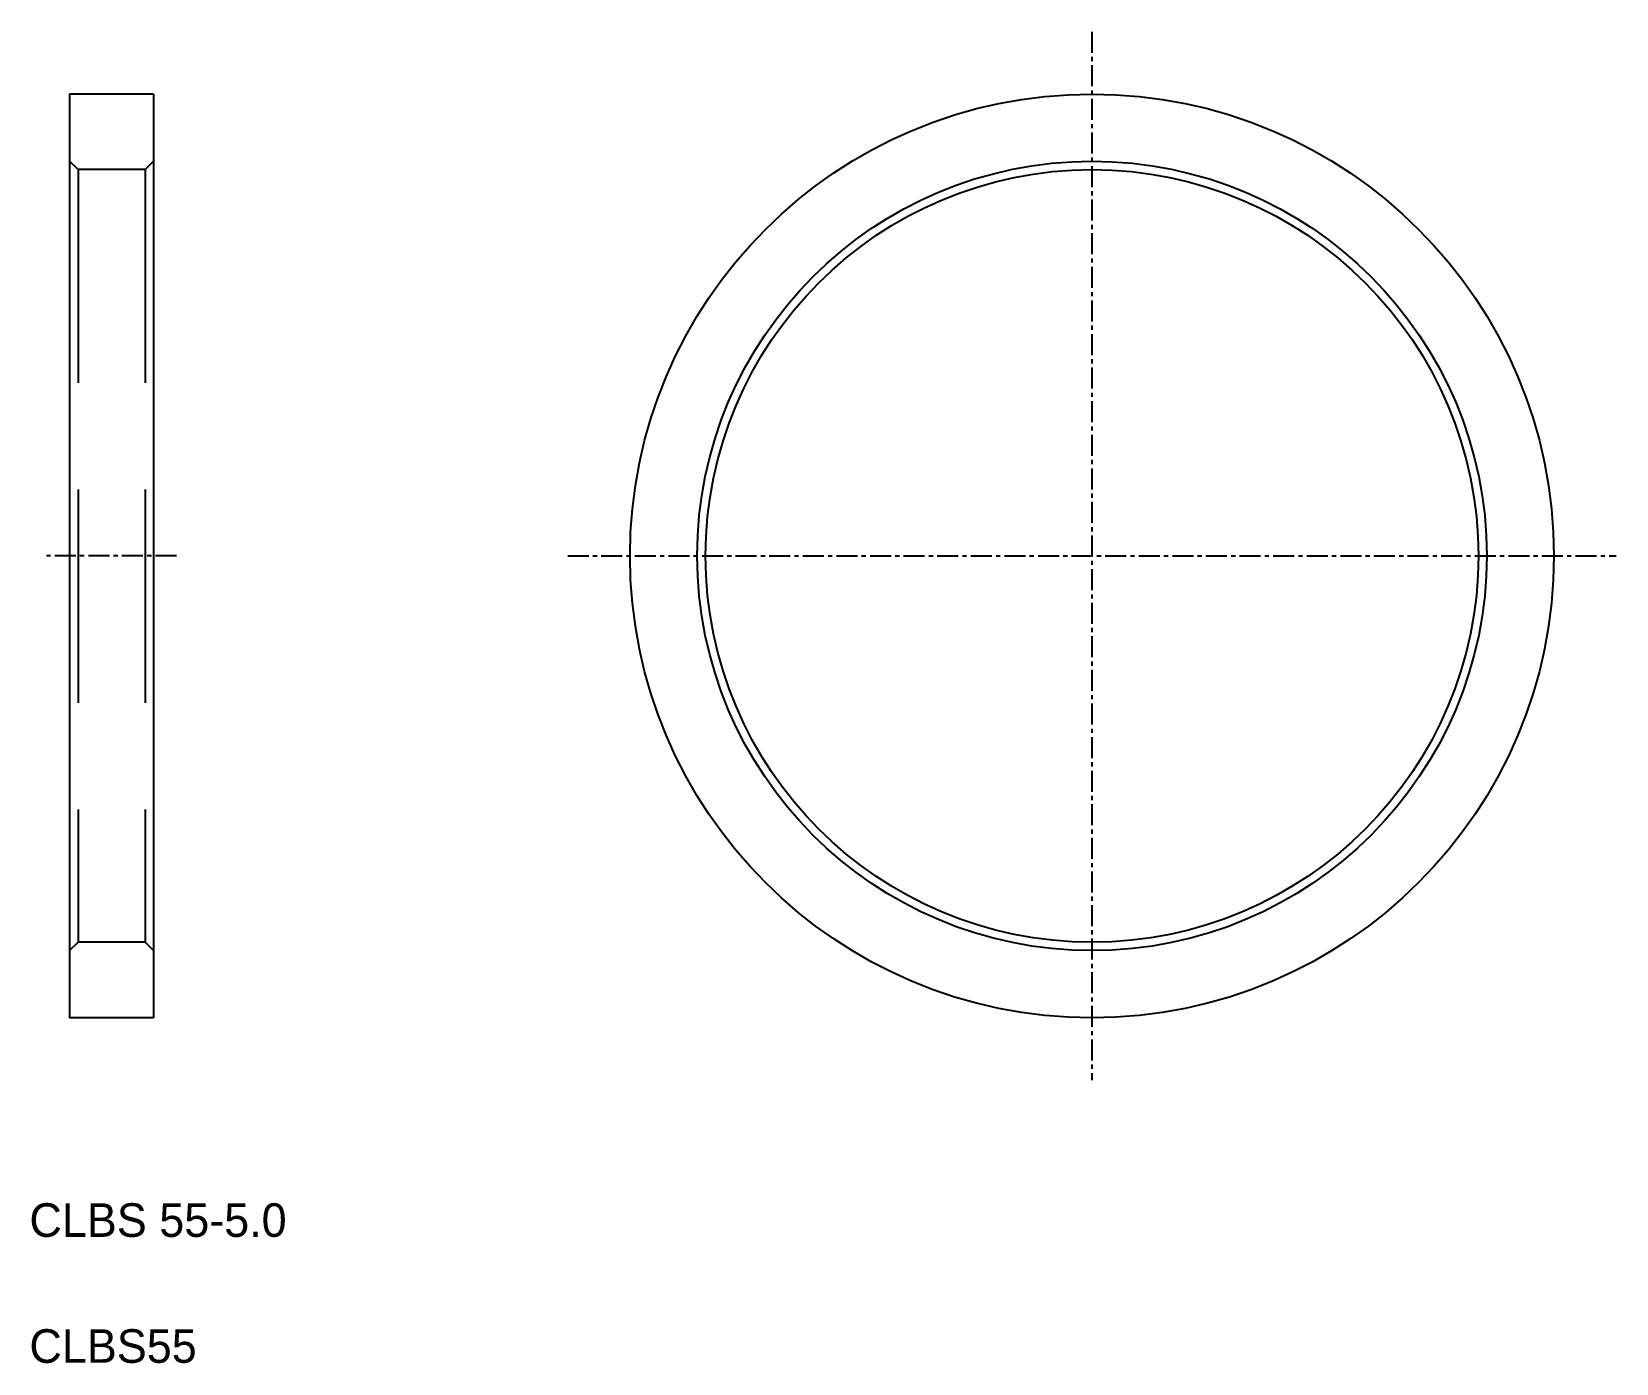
# Model space of a CAD drawing. Extents: x 166.6 to 260.9, y 87.4 to 166.7.
import ezdxf

# ---------------------------------------------------------------- set-up
doc = ezdxf.new("R2010")
doc.units = 0
doc.linetypes.add('CENTER', pattern=[2, 1.25, -0.25, 0.25, -0.25])
doc.linetypes.add('DASHED', pattern=[19.05, 12.7, -6.35])
doc.layers.get('0').update_dxf_attribs({"linetype": 'CONTINUOUS'})
doc.layers.add('CENTER', color=1, linetype='CENTER')

msp = doc.modelspace()

# ---------------------------------------------------------------- linework, layer by layer
for p, q in [((168.814, 162.984), (168.814, 107.984)), ((173.814, 162.984), (168.814, 162.984)), ((171.314, 162.984), (171.314, 162.984)), ((172.564, 162.984), (172.564, 162.984)), ((173.814, 162.984), (173.814, 107.984)), ((173.814, 107.984), (168.814, 107.984))]:
    msp.add_line(p, q)
at = {"color": 3, "linetype": 'DASHED'}
for p, q in [((169.314, 158.484), (168.814, 158.984)), ((173.314, 158.484), (173.814, 158.984)), ((169.314, 158.484), (169.314, 112.484)), ((173.314, 158.484), (169.314, 158.484)), ((173.314, 158.484), (173.314, 112.484)), ((169.314, 112.484), (168.814, 111.984)), ((173.314, 112.484), (169.314, 112.484)), ((173.314, 112.484), (173.814, 111.984))]:
    msp.add_line(p, q, dxfattribs=at)
for radius in [27.5, 23.5, 23]:
    msp.add_circle((229.679, 135.484), radius)
at = {"layer": 'CENTER', "color": 1, "linetype": 'CENTER'}
for p, q in [((229.679, 166.698), (229.679, 104.27)), ((175.18, 135.484), (167.231, 135.484)), ((198.465, 135.484), (260.892, 135.484))]:
    msp.add_line(p, q, dxfattribs=at)

# ---------------------------------------------------------------- texts
for s, p in [('CLBS 55-5.0', (166.421, 94.942)), ('CLBS55', (166.421, 87.442))]:
    msp.add_text(s, height=2).set_placement(p)

doc.saveas('drawing.dxf')
